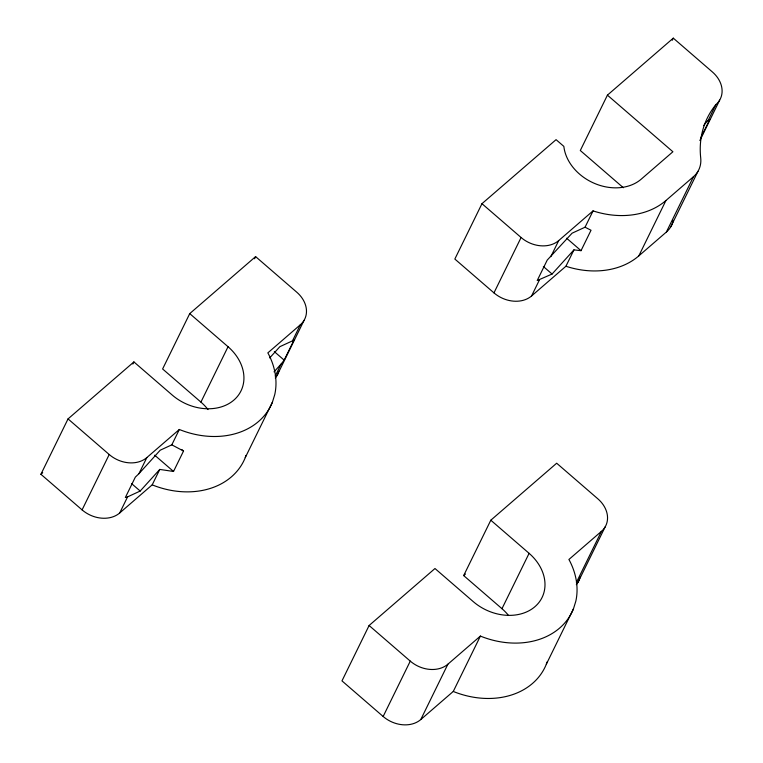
<?xml version="1.0" encoding="UTF-8"?>
<svg xmlns="http://www.w3.org/2000/svg" width="763" height="763" viewBox="0 0 763 763"><rect width="100%" height="100%" fill="white"/><g stroke="black" fill="none" stroke-linecap="round" stroke-linejoin="round"><path stroke-width="1.14" d="M269.692 357.914L279.868 346.679L292.477 340.861L300.364 324.761A27.754 21.841 26.1 0 0 296.797 292.229L255.615 256.616L189.739 313.612L228.042 346.726A45.522 35.823 26.1 0 1 233.888 400.079A45.522 35.823 26.1 0 1 172.209 395.034L133.906 361.92L68.041 418.906L40.906 474.281L82.089 509.884A27.754 21.841 26.1 0 0 119.705 512.965L152.228 484.82L153.105 485.22A78.827 62.032 26.1 0 0 245.266 457.59L245.944 455.435M245.266 457.59L272.401 402.225L274.737 394.652A78.827 62.032 26.1 0 0 268.29 353.66L267.832 352.897L300.364 324.761M576.389 582.474L601.425 531.363A27.754 21.841 26.1 0 0 597.858 498.83L556.675 463.217L490.809 520.213L529.102 553.328A45.522 35.823 26.1 0 1 534.949 606.68A45.522 35.823 26.1 0 1 473.27 601.635L434.977 568.521L369.101 625.507L341.977 680.882L383.15 716.486A27.754 21.841 26.1 0 0 420.766 719.566L453.289 691.421L454.166 691.822A78.827 62.032 26.1 0 0 546.337 664.192L547.004 662.036M546.337 664.192L573.461 608.826L575.807 601.254A78.827 62.032 26.1 0 0 569.351 560.261L568.893 559.498L601.425 531.363M132.867 364.046L133.906 361.92M82.089 509.884L109.214 454.519A27.754 21.841 26.1 0 0 146.83 457.59L179.353 429.455L180.23 429.846A78.827 62.032 26.1 0 0 272.401 402.225M189.739 313.612L162.614 368.977L200.917 402.101A45.522 35.823 26.1 0 1 208.022 409.578M119.705 512.965L127.583 496.866L140.192 491.048L159.772 469.426L173.525 471.467L183.53 451.038L181.737 449.493M127.583 496.866L125.342 497.533L135.347 477.113L138.942 473.689L146.83 457.59M254.575 258.752L255.615 256.616M152.228 484.82L159.772 469.426M138.942 473.689L160.211 450.199L171.809 444.848L179.353 429.455M200.917 402.101L228.042 346.726M275.205 376.102L281.118 364.037L284.16 360.136L294.165 339.716L292.477 340.861M276.94 375.711L304.065 320.346M565.936 266.23L567.71 266.831A78.827 62.032 26.1 0 0 638.812 255.891L666.376 232.047L693.5 176.673A33.305 26.209 26.1 0 0 700.711 157.922A110.645 87.068 26.1 0 1 715.98 104.512A27.754 21.841 26.1 0 0 712.413 71.98L673.29 38.15L607.424 95.146L672.899 151.761L641.235 179.152A45.522 35.823 26.1 0 1 594.596 183.444A45.522 35.823 26.1 0 1 563.847 146.382L556.065 139.658L481.968 203.683L454.843 259.048L493.966 292.878A27.754 21.841 26.1 0 0 531.573 295.958L565.936 266.23L573.938 249.882L581.024 250.674L591.029 230.245L585.049 227.212L572.078 233.192L547.224 260.097L537.219 280.526L552.069 274.041L573.938 249.882M493.966 292.878L521.091 237.503A27.754 21.841 26.1 0 0 558.707 240.583L593.061 210.865L594.835 211.456A78.827 62.032 26.1 0 0 665.937 200.516L693.5 176.673M607.424 95.146L580.3 150.511L623.352 187.736M531.573 295.958L539.46 279.859M550.819 256.683L558.707 240.583M672.251 40.277L673.29 38.15M585.049 227.212L593.061 210.865M383.15 716.486L410.275 661.12A27.754 21.841 26.1 0 0 447.891 664.192L480.413 636.056L481.291 636.447A78.827 62.032 26.1 0 0 573.461 608.826M508.387 615.293A45.522 35.823 26.1 0 0 501.978 608.693L463.675 575.579L490.809 520.213M638.812 255.891L665.937 200.516M715.98 104.512L708.093 120.611L709.781 119.457L700.777 137.845M699.862 140.554L719.69 100.096M420.766 719.566L447.891 664.192M670.82 226.745L697.945 171.37M453.289 691.421L480.413 636.056M501.978 608.693L529.102 553.328M578.001 582.312L605.126 526.937M274.031 371.867L281.118 364.037M40.906 474.281L42.69 472.736M463.675 575.579L465.459 574.043M183.53 451.038L171.809 444.848M566.613 238.209L581.024 250.674M481.968 203.683L521.091 237.503M543.361 266.506L552.069 274.041M274.318 351.619L284.16 360.136M369.101 625.507L410.275 661.12M154.679 455.177L173.525 471.467M68.041 418.906L109.214 454.519M131.484 483.513L140.192 491.048M703.724 125.637A143.673 55.88 36 0 1 708.102 120.611M673.281 220.345A33.305 26.209 26.1 0 1 666.376 232.047M580.052 576.981A27.754 21.841 26.1 0 1 576.342 584.658M278.772 371.314A27.754 21.841 26.1 0 1 275.281 378.057"/></g></svg>
